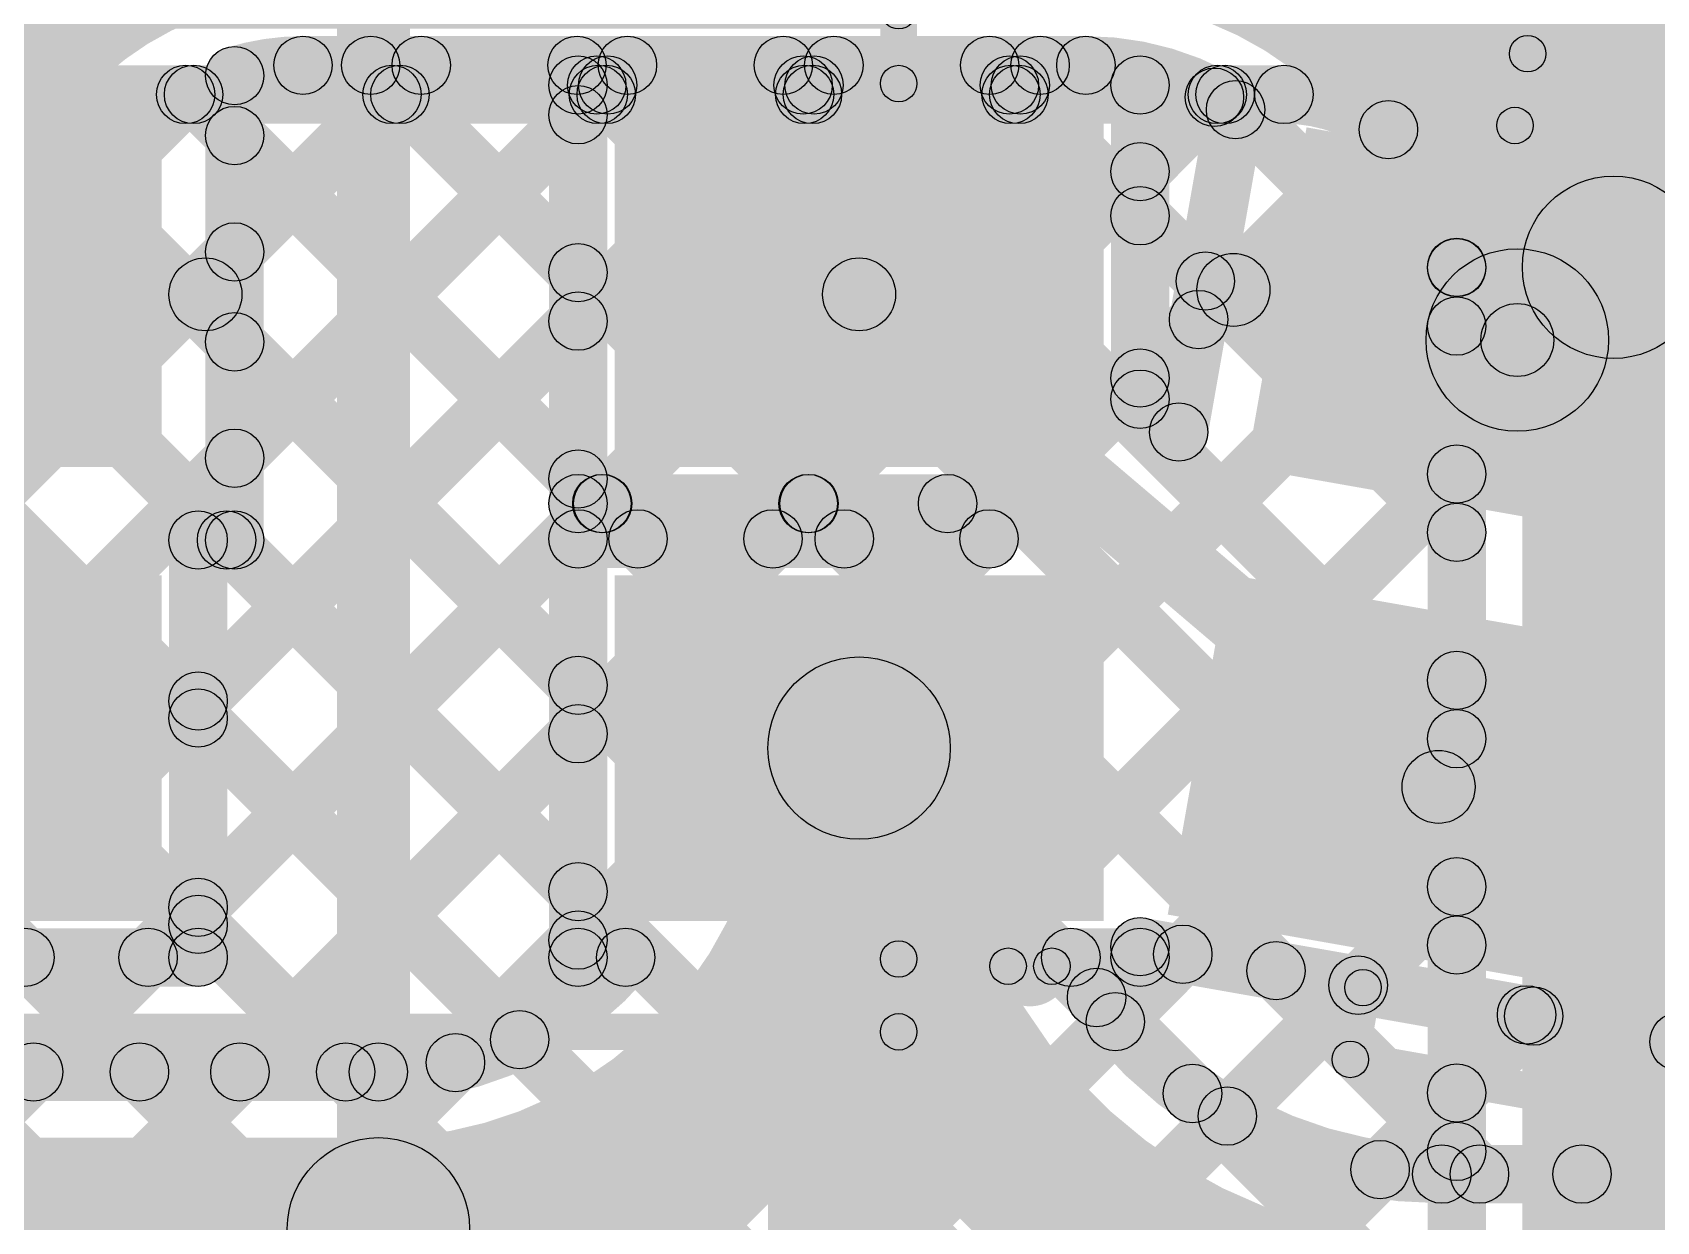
# Model space of a CAD drawing. Header units: millimetres. Extents: x -2.17 to 2.17, y -2.17 to 2.17.
# Drawn here: x -0.0468 to 0.1759, y 1.3254 to 1.4884 of the extents above; entities that cross this region are included whole.
import ezdxf

# ---------------------------------------------------------------- set-up
doc = ezdxf.new("R2010")
doc.units = ezdxf.units.MM
doc.header["$MEASUREMENT"] = 0
for name, color, linetype in [('BottomLayer', 5, 'Continuous'), ('Mechanical1', 6, 'Continuous'), ('Mechanical2', 216, 'Continuous'), ('TopLayer', 1, 'Continuous'), ('TopOverlay', 2, 'Continuous'), ('TopPaste', 8, 'Continuous'), ('TopSolder', 216, 'Continuous')]:
    doc.layers.add(name, color=color, linetype=linetype)

# ---------------------------------------------------------------- blocks, each defined once
blk = doc.blocks.new('WS2812B_M____164')
at = {"layer": 'TopLayer'}
for points in [[(-0.09409, 0.05079), (-0.03504, 0.05079), (-0.03504, 0.01142), (-0.09409, 0.01142)], [(0.03504, 0.05079), (0.09409, 0.05079), (0.09409, 0.01142), (0.03504, 0.01142)], [(-0.09409, -0.01142), (-0.03504, -0.01142), (-0.03504, -0.05079), (-0.09409, -0.05079)], [(0.03504, -0.01142), (0.09409, -0.01142), (0.09409, -0.05079), (0.03504, -0.05079)]]:
    blk.add_hatch(color=1, dxfattribs=at).paths.add_polyline_path(points)
at = {"layer": 'TopOverlay'}
h = blk.add_hatch(color=2, dxfattribs=at)
edge = h.paths.add_edge_path()
edge.add_arc((-0.07, 0.07), 0.0025, 0, 360)
h = blk.add_hatch(color=2, dxfattribs=at)
edge = h.paths.add_edge_path()
edge.add_arc((-0.07, 0.07), 0.0025, 0, 360)
for points in [[(0.07, 0.0725), (0.07, 0.0675), (-0.07, 0.0675), (-0.07, 0.0725)], [(-0.0725, 0.07), (-0.0675, 0.07), (-0.0675, 0.06), (-0.0725, 0.06)], [(0.0675, 0.07), (0.0725, 0.07), (0.0725, 0.06), (0.0675, 0.06)], [(-0.0725, -0.06), (-0.0675, -0.06), (-0.0675, -0.07), (-0.0725, -0.07)], [(0.0675, -0.06), (0.0725, -0.06), (0.0725, -0.07), (0.0675, -0.07)], [(0.07, -0.0675), (0.07, -0.0725), (-0.07, -0.0725), (-0.07, -0.0675)]]:
    blk.add_hatch(color=2, dxfattribs=at).paths.add_polyline_path(points)
h = blk.add_hatch(color=2, dxfattribs=at)
edge = h.paths.add_edge_path()
edge.add_arc((0.07, 0.07), 0.0025, 0, 360)
h = blk.add_hatch(color=2, dxfattribs=at)
edge = h.paths.add_edge_path()
edge.add_arc((0.07, 0.07), 0.0025, 0, 360)
h = blk.add_hatch(color=2, dxfattribs=at)
edge = h.paths.add_edge_path()
edge.add_arc((-0.091, 0.061), 0.0025, 0, 360)
h = blk.add_hatch(color=2, dxfattribs=at)
edge = h.paths.add_edge_path()
edge.add_arc((-0.085, 0.061), 0.0025, 0, 360)
h = blk.add_hatch(color=2, dxfattribs=at)
edge = h.paths.add_edge_path()
edge.add_arc((-0.07, 0.06), 0.0025, 0, 360)
h = blk.add_hatch(color=2, dxfattribs=at)
edge = h.paths.add_edge_path()
edge.add_arc((0.07, 0.06), 0.0025, 0, 360)
h = blk.add_hatch(color=2, dxfattribs=at)
edge = h.paths.add_edge_path()
edge.add_arc((-0.07, -0.06), 0.0025, 0, 360)
h = blk.add_hatch(color=2, dxfattribs=at)
edge = h.paths.add_edge_path()
edge.add_arc((0.07, -0.06), 0.0025, 0, 360)
h = blk.add_hatch(color=2, dxfattribs=at)
edge = h.paths.add_edge_path()
edge.add_arc((-0.07, -0.07), 0.0025, 0, 360)
h = blk.add_hatch(color=2, dxfattribs=at)
edge = h.paths.add_edge_path()
edge.add_arc((-0.07, -0.07), 0.0025, 0, 360)
h = blk.add_hatch(color=2, dxfattribs=at)
edge = h.paths.add_edge_path()
edge.add_arc((0.07, -0.07), 0.0025, 0, 360)
h = blk.add_hatch(color=2, dxfattribs=at)
edge = h.paths.add_edge_path()
edge.add_arc((0.07, -0.07), 0.0025, 0, 360)
at = {"layer": 'TopPaste'}
for points in [[(-0.09409, 0.05079), (-0.03504, 0.05079), (-0.03504, 0.01142), (-0.09409, 0.01142)], [(0.03504, 0.05079), (0.09409, 0.05079), (0.09409, 0.01142), (0.03504, 0.01142)], [(-0.09409, -0.01142), (-0.03504, -0.01142), (-0.03504, -0.05079), (-0.09409, -0.05079)], [(0.03504, -0.01142), (0.09409, -0.01142), (0.09409, -0.05079), (0.03504, -0.05079)]]:
    blk.add_hatch(color=8, dxfattribs=at).paths.add_polyline_path(points)
at = {"layer": 'TopSolder'}
for points in [[(-0.09809, 0.05479), (-0.03104, 0.05479), (-0.03104, 0.00742), (-0.09809, 0.00742)], [(0.03104, 0.05479), (0.09809, 0.05479), (0.09809, 0.00742), (0.03104, 0.00742)], [(-0.09809, -0.00742), (-0.03104, -0.00742), (-0.03104, -0.05479), (-0.09809, -0.05479)], [(0.03104, -0.00742), (0.09809, -0.00742), (0.09809, -0.05479), (0.03104, -0.05479)]]:
    blk.add_hatch(color=216, dxfattribs=at).paths.add_polyline_path(points)
at = {"layer": 'TopOverlay', "const_width": 0.005}
blk.add_lwpolyline([(-0.085, 0.061, 1), (-0.091, 0.061, 1)], format="xyb", close=True, dxfattribs=at)
at = {"layer": 'TopOverlay'}
for centre in [(-0.07, 0.07), (-0.07, 0.07), (0.07, 0.07), (0.07, 0.07), (-0.091, 0.061), (-0.085, 0.061), (-0.07, 0.06), (0.07, 0.06), (-0.07, -0.06), (0.07, -0.06), (-0.07, -0.07), (-0.07, -0.07), (0.07, -0.07), (0.07, -0.07)]:
    blk.add_circle(centre, 0.0025, dxfattribs=at)
blk = doc.blocks.new('WS2812B_M____165')
at = {"layer": 'TopLayer'}
for points in [[(-0.09409, 0.05079), (-0.03504, 0.05079), (-0.03504, 0.01142), (-0.09409, 0.01142)], [(0.03504, 0.05079), (0.09409, 0.05079), (0.09409, 0.01142), (0.03504, 0.01142)], [(-0.09409, -0.01142), (-0.03504, -0.01142), (-0.03504, -0.05079), (-0.09409, -0.05079)], [(0.03504, -0.01142), (0.09409, -0.01142), (0.09409, -0.05079), (0.03504, -0.05079)]]:
    blk.add_hatch(color=1, dxfattribs=at).paths.add_polyline_path(points)
at = {"layer": 'TopOverlay'}
h = blk.add_hatch(color=2, dxfattribs=at)
edge = h.paths.add_edge_path()
edge.add_arc((-0.07, 0.07), 0.0025, 0, 360)
h = blk.add_hatch(color=2, dxfattribs=at)
edge = h.paths.add_edge_path()
edge.add_arc((-0.07, 0.07), 0.0025, 0, 360)
for points in [[(0.07, 0.0725), (0.07, 0.0675), (-0.07, 0.0675), (-0.07, 0.0725)], [(-0.0725, 0.07), (-0.0675, 0.07), (-0.0675, 0.06), (-0.0725, 0.06)], [(0.0675, 0.07), (0.0725, 0.07), (0.0725, 0.06), (0.0675, 0.06)], [(-0.0725, -0.06), (-0.0675, -0.06), (-0.0675, -0.07), (-0.0725, -0.07)], [(0.0675, -0.06), (0.0725, -0.06), (0.0725, -0.07), (0.0675, -0.07)], [(0.07, -0.0675), (0.07, -0.0725), (-0.07, -0.0725), (-0.07, -0.0675)]]:
    blk.add_hatch(color=2, dxfattribs=at).paths.add_polyline_path(points)
h = blk.add_hatch(color=2, dxfattribs=at)
edge = h.paths.add_edge_path()
edge.add_arc((0.07, 0.07), 0.0025, 0, 360)
h = blk.add_hatch(color=2, dxfattribs=at)
edge = h.paths.add_edge_path()
edge.add_arc((0.07, 0.07), 0.0025, 0, 360)
h = blk.add_hatch(color=2, dxfattribs=at)
edge = h.paths.add_edge_path()
edge.add_arc((-0.091, 0.061), 0.0025, 0, 360)
h = blk.add_hatch(color=2, dxfattribs=at)
edge = h.paths.add_edge_path()
edge.add_arc((-0.085, 0.061), 0.0025, 0, 360)
h = blk.add_hatch(color=2, dxfattribs=at)
edge = h.paths.add_edge_path()
edge.add_arc((-0.07, 0.06), 0.0025, 0, 360)
h = blk.add_hatch(color=2, dxfattribs=at)
edge = h.paths.add_edge_path()
edge.add_arc((0.07, 0.06), 0.0025, 0, 360)
h = blk.add_hatch(color=2, dxfattribs=at)
edge = h.paths.add_edge_path()
edge.add_arc((-0.07, -0.06), 0.0025, 0, 360)
h = blk.add_hatch(color=2, dxfattribs=at)
edge = h.paths.add_edge_path()
edge.add_arc((0.07, -0.06), 0.0025, 0, 360)
h = blk.add_hatch(color=2, dxfattribs=at)
edge = h.paths.add_edge_path()
edge.add_arc((-0.07, -0.07), 0.0025, 0, 360)
h = blk.add_hatch(color=2, dxfattribs=at)
edge = h.paths.add_edge_path()
edge.add_arc((-0.07, -0.07), 0.0025, 0, 360)
h = blk.add_hatch(color=2, dxfattribs=at)
edge = h.paths.add_edge_path()
edge.add_arc((0.07, -0.07), 0.0025, 0, 360)
h = blk.add_hatch(color=2, dxfattribs=at)
edge = h.paths.add_edge_path()
edge.add_arc((0.07, -0.07), 0.0025, 0, 360)
at = {"layer": 'TopPaste'}
for points in [[(-0.09409, 0.05079), (-0.03504, 0.05079), (-0.03504, 0.01142), (-0.09409, 0.01142)], [(0.03504, 0.05079), (0.09409, 0.05079), (0.09409, 0.01142), (0.03504, 0.01142)], [(-0.09409, -0.01142), (-0.03504, -0.01142), (-0.03504, -0.05079), (-0.09409, -0.05079)], [(0.03504, -0.01142), (0.09409, -0.01142), (0.09409, -0.05079), (0.03504, -0.05079)]]:
    blk.add_hatch(color=8, dxfattribs=at).paths.add_polyline_path(points)
at = {"layer": 'TopSolder'}
for points in [[(-0.09809, 0.05479), (-0.03104, 0.05479), (-0.03104, 0.00742), (-0.09809, 0.00742)], [(0.03104, 0.05479), (0.09809, 0.05479), (0.09809, 0.00742), (0.03104, 0.00742)], [(-0.09809, -0.00742), (-0.03104, -0.00742), (-0.03104, -0.05479), (-0.09809, -0.05479)], [(0.03104, -0.00742), (0.09809, -0.00742), (0.09809, -0.05479), (0.03104, -0.05479)]]:
    blk.add_hatch(color=216, dxfattribs=at).paths.add_polyline_path(points)
at = {"layer": 'TopOverlay', "const_width": 0.005}
blk.add_lwpolyline([(-0.085, 0.061, 1), (-0.091, 0.061, 1)], format="xyb", close=True, dxfattribs=at)
at = {"layer": 'TopOverlay'}
for centre in [(-0.07, 0.07), (-0.07, 0.07), (0.07, 0.07), (0.07, 0.07), (-0.091, 0.061), (-0.085, 0.061), (-0.07, 0.06), (0.07, 0.06), (-0.07, -0.06), (0.07, -0.06), (-0.07, -0.07), (-0.07, -0.07), (0.07, -0.07), (0.07, -0.07)]:
    blk.add_circle(centre, 0.0025, dxfattribs=at)

msp = doc.modelspace()

# ---------------------------------------------------------------- hatches: boundary and pattern name
at = {"layer": 'BottomLayer'}
for points in [[(-0.61593, 1.95236), (-0.61027, 1.95801), (0.15133, 1.19641), (0.14567, 1.19075)], [(-0.63664, 1.94478), (-0.63098, 1.95043), (0.15133, 1.16813), (0.14567, 1.16247)], [(-0.65734, 1.9372), (-0.65168, 1.94286), (0.15133, 1.13984), (0.14567, 1.13419)], [(0.1825, 1.4562), (0.1575, 1.4562), (0.1575, 1.52739), (0.1825, 1.52739)], [(-0.09718, 1.47589), (-0.09718, 1.48389), (0.12481, 1.48389), (0.12481, 1.47589)], [(-1.20792, 0.29206), (-1.21357, 0.29772), (-0.02857, 1.48272), (-0.02292, 1.47706)], [(-1.17963, 0.29206), (-1.18529, 0.29772), (-0.00029, 1.48272), (0.00537, 1.47706)], [(-1.15135, 0.29206), (-1.15701, 0.29772), (0.02799, 1.48272), (0.03365, 1.47706)], [(-1.12306, 0.29206), (-1.12872, 0.29772), (0.05628, 1.48272), (0.06194, 1.47706)], [(-1.09478, 0.29206), (-1.10044, 0.29772), (0.08456, 1.48272), (0.09022, 1.47706)], [(-1.0665, 0.29206), (-1.07215, 0.29772), (0.11285, 1.48272), (0.1185, 1.47706)], [(-0.08407, 1.47706), (-0.07841, 1.48272), (0.15133, 1.25298), (0.14567, 1.24732)], [(-0.05578, 1.47706), (-0.05012, 1.48272), (0.15133, 1.28126), (0.14567, 1.27561)], [(-0.0275, 1.47706), (-0.02184, 1.48272), (0.15133, 1.30955), (0.14567, 1.30389)], [(0.00079, 1.47706), (0.00644, 1.48272), (0.15133, 1.33783), (0.14567, 1.33218)], [(0.02907, 1.47706), (0.03473, 1.48272), (0.15133, 1.36612), (0.14567, 1.36046)], [(0.05736, 1.47706), (0.06301, 1.48272), (0.15133, 1.3944), (0.14567, 1.38875)], [(0.08564, 1.47706), (0.0913, 1.48272), (0.15133, 1.42269), (0.14567, 1.41703)], [(0.11392, 1.47706), (0.11958, 1.48272), (0.15133, 1.45097), (0.14567, 1.44531)], [(-0.10866, 1.47337), (-0.103, 1.47903), (0.15133, 1.2247), (0.14567, 1.21904)], [(-1.03821, 0.29206), (-1.04387, 0.29772), (0.13631, 1.47789), (0.14197, 1.47224)], [(-1.00993, 0.29206), (-1.01558, 0.29772), (0.14567, 1.45897), (0.15133, 1.45332)], [(0.1525, 1.13067), (0.1445, 1.13067), (0.1445, 1.4562), (0.1525, 1.4562)], [(0.1825, 1.11639), (0.1575, 1.11639), (0.1575, 1.4562), (0.1825, 1.4562)], [(-0.98164, 0.29206), (-0.9873, 0.29772), (0.14567, 1.43069), (0.15133, 1.42503)], [(-0.95336, 0.29206), (-0.95902, 0.29772), (0.14567, 1.4024), (0.15133, 1.39675)], [(-0.92507, 0.29206), (-0.93073, 0.29772), (0.14567, 1.37412), (0.15133, 1.36846)], [(-0.70329, 0.48556), (-0.70895, 0.49122), (0.14567, 1.34584), (0.15133, 1.34018)]]:
    msp.add_hatch(color=5, dxfattribs=at).paths.add_polyline_path(points)
h = msp.add_hatch(color=5, dxfattribs=at)
edge = h.paths.add_edge_path()
edge.add_arc((-0.02575, 1.47989), 0.004, 0, 360)
h = msp.add_hatch(color=5, dxfattribs=at)
edge = h.paths.add_edge_path()
edge.add_arc((-0.02467, 1.47989), 0.004, 0, 360)
h = msp.add_hatch(color=5, dxfattribs=at)
edge = h.paths.add_edge_path()
edge.add_arc((0.00254, 1.47989), 0.004, 0, 360)
h = msp.add_hatch(color=5, dxfattribs=at)
edge = h.paths.add_edge_path()
edge.add_arc((0.00362, 1.47989), 0.004, 0, 360)
h = msp.add_hatch(color=5, dxfattribs=at)
edge = h.paths.add_edge_path()
edge.add_arc((0.03082, 1.47989), 0.004, 0, 360)
h = msp.add_hatch(color=5, dxfattribs=at)
edge = h.paths.add_edge_path()
edge.add_arc((0.0319, 1.47989), 0.004, 0, 360)
h = msp.add_hatch(color=5, dxfattribs=at)
edge = h.paths.add_edge_path()
edge.add_arc((0.05911, 1.47989), 0.004, 0, 360)
h = msp.add_hatch(color=5, dxfattribs=at)
edge = h.paths.add_edge_path()
edge.add_arc((0.06018, 1.47989), 0.004, 0, 360)
h = msp.add_hatch(color=5, dxfattribs=at)
edge = h.paths.add_edge_path()
edge.add_arc((0.08739, 1.47989), 0.004, 0, 360)
h = msp.add_hatch(color=5, dxfattribs=at)
edge = h.paths.add_edge_path()
edge.add_arc((0.08847, 1.47989), 0.004, 0, 360)
h = msp.add_hatch(color=5, dxfattribs=at)
edge = h.paths.add_edge_path()
edge.add_arc((0.11568, 1.47989), 0.004, 0, 360)
h = msp.add_hatch(color=5, dxfattribs=at)
edge = h.paths.add_edge_path()
edge.add_arc((0.11675, 1.47989), 0.004, 0, 360)
h = msp.add_hatch(color=5, dxfattribs=at)
edge = h.paths.add_edge_path()
edge.add_arc((0.12481, 1.47989), 0.004, 0, 360)
h = msp.add_hatch(color=5, dxfattribs=at)
edge = h.paths.add_edge_path()
edge.add_arc((0.12481, 1.47989), 0.004, 0, 360)
h = msp.add_hatch(color=5, dxfattribs=at)
edge = h.paths.add_edge_path()
edge.add_arc((0.13914, 1.47507), 0.004, 0, 360)
h = msp.add_hatch(color=5, dxfattribs=at)
edge = h.paths.add_edge_path()
edge.add_arc((0.17, 1.4562), 0.0125, 0, 360)
h = msp.add_hatch(color=5, dxfattribs=at)
edge = h.paths.add_edge_path()
edge.add_arc((0.17, 1.4562), 0.0125, 0, 360)
h = msp.add_hatch(color=5, dxfattribs=at)
edge = h.paths.add_edge_path()
edge.add_arc((0.17, 1.4562), 0.0125, 0, 360)
h = msp.add_hatch(color=5, dxfattribs=at)
edge = h.paths.add_edge_path()
edge.add_arc((0.1485, 1.4562), 0.004, 0, 360)
h = msp.add_hatch(color=5, dxfattribs=at)
edge = h.paths.add_edge_path()
edge.add_arc((0.1485, 1.4562), 0.004, 0, 360)
h = msp.add_hatch(color=5, dxfattribs=at)
edge = h.paths.add_edge_path()
edge.add_arc((0.1485, 1.45614), 0.004, 0, 360)
h = msp.add_hatch(color=5, dxfattribs=at)
edge = h.paths.add_edge_path()
edge.add_arc((0.1485, 1.44814), 0.004, 0, 360)
h = msp.add_hatch(color=5, dxfattribs=at)
edge = h.paths.add_edge_path()
edge.add_arc((0.1485, 1.42786), 0.004, 0, 360)
h = msp.add_hatch(color=5, dxfattribs=at)
edge = h.paths.add_edge_path()
edge.add_arc((0.1485, 1.41986), 0.004, 0, 360)
h = msp.add_hatch(color=5, dxfattribs=at)
edge = h.paths.add_edge_path()
edge.add_arc((0.1485, 1.39958), 0.004, 0, 360)
h = msp.add_hatch(color=5, dxfattribs=at)
edge = h.paths.add_edge_path()
edge.add_arc((0.1485, 1.39157), 0.004, 0, 360)
h = msp.add_hatch(color=5, dxfattribs=at)
edge = h.paths.add_edge_path()
edge.add_arc((0.1485, 1.37129), 0.004, 0, 360)
h = msp.add_hatch(color=5, dxfattribs=at)
edge = h.paths.add_edge_path()
edge.add_arc((0.1485, 1.36329), 0.004, 0, 360)
h = msp.add_hatch(color=5, dxfattribs=at)
edge = h.paths.add_edge_path()
edge.add_arc((0.1485, 1.34301), 0.004, 0, 360)
h = msp.add_hatch(color=5, dxfattribs=at)
edge = h.paths.add_edge_path()
edge.add_arc((0.1485, 1.335), 0.004, 0, 360)
at = {"layer": 'Mechanical1'}
msp.add_hatch(color=6, dxfattribs=at).paths.add_polyline_path([(0.005, 0), (-0.005, 0), (-0.005, 2.16739), (0.005, 2.16739)])
at = {"layer": 'TopLayer'}
h = msp.add_hatch(color=1, dxfattribs=at)
edge = h.paths.add_edge_path()
edge.add_arc((-0.00967, 1.48389), 0.004, 0, 360)
h = msp.add_hatch(color=1, dxfattribs=at)
edge = h.paths.add_edge_path()
edge.add_arc((-0.00967, 1.48389), 0.004, 0, 360)
for points in [[(-0.00967, 1.47989), (-0.00967, 1.48789), (0.09766, 1.48789), (0.09766, 1.47989)], [(-0.01621, 1.45548), (-0.02187, 1.46114), (0.00371, 1.48672), (0.00937, 1.48106)], [(-0.00321, 1.48106), (0.00244, 1.48672), (0.03087, 1.45829), (0.02521, 1.45264)], [(0.02507, 1.48106), (0.03073, 1.48672), (0.03344, 1.48401), (0.02778, 1.47835)], [(0.02804, 1.47718), (0.02804, 1.48518), (0.10509, 1.48518), (0.10509, 1.47718)], [(0.03494, 1.47835), (0.02928, 1.48401), (0.03199, 1.48672), (0.03765, 1.48106)], [(0.05336, 1.48106), (0.05901, 1.48672), (0.06173, 1.48401), (0.05607, 1.47835)], [(0.06322, 1.47835), (0.05757, 1.48401), (0.06028, 1.48672), (0.06594, 1.48106)], [(0.08164, 1.48106), (0.0873, 1.48672), (0.09001, 1.48401), (0.08435, 1.47835)], [(0.09151, 1.47835), (0.08585, 1.48401), (0.08856, 1.48672), (0.09422, 1.48106)], [(0.03087, 1.47428), (0.02521, 1.47993), (0.02928, 1.48401), (0.03494, 1.47835)], [(-0.01504, 1.41881), (-0.02304, 1.41881), (-0.02304, 1.48246), (-0.01504, 1.48246)], [(0.03204, 1.42381), (0.02404, 1.42381), (0.02404, 1.48118), (0.03204, 1.48118)], [(0.10909, 1.43812), (0.10109, 1.43812), (0.10109, 1.48118), (0.10909, 1.48118)], [(0.10792, 1.46648), (0.10227, 1.47214), (0.11246, 1.48233), (0.11812, 1.47668)], [(-0.01621, 1.4272), (-0.02187, 1.43286), (0.02521, 1.47993), (0.03087, 1.47428)], [(0.11433, 1.43292), (0.10645, 1.43431), (0.11424, 1.4785), (0.12212, 1.47711)], [(-0.02187, 1.47143), (-0.01621, 1.47709), (0.03087, 1.43001), (0.02521, 1.42435)], [(0.10227, 1.46044), (0.10792, 1.46609), (0.11687, 1.45715), (0.11121, 1.45149)], [(-0.06257, 1.44749), (-0.06257, 1.45749), (-0.02304, 1.45749), (-0.02304, 1.44749)], [(0.06333, 1.44868), (0.0698, 1.4563), (0.14925, 1.38878), (0.14278, 1.38116)], [(0.11702, 1.44817), (0.11876, 1.45802), (0.15768, 1.45116), (0.15595, 1.44131)], [(-0.02121, 1.39391), (-0.02687, 1.39957), (0.02521, 1.45165), (0.03087, 1.44599)], [(0.10792, 1.4382), (0.10227, 1.44385), (0.11028, 1.45187), (0.11594, 1.44621)], [(0.15595, 1.44131), (0.15768, 1.45116), (0.19661, 1.44429), (0.19487, 1.43444)], [(-0.02187, 1.44315), (-0.01621, 1.4488), (0.03087, 1.40173), (0.02521, 1.39607)], [(0.1025, 1.43507), (0.10768, 1.44117), (0.11298, 1.43667), (0.1078, 1.43057)], [(0.02521, 1.42435), (0.03087, 1.43001), (0.03424, 1.42664), (0.02859, 1.42098)], [(0.02804, 1.41981), (0.02804, 1.42781), (0.0787, 1.42781), (0.0787, 1.41981)], [(-0.02121, 1.36563), (-0.02687, 1.37129), (0.02848, 1.42664), (0.03414, 1.42098)], [(0.02859, 1.42098), (0.03424, 1.42664), (0.03908, 1.4218), (0.03342, 1.41614)], [(0.05759, 1.41614), (0.05193, 1.4218), (0.05676, 1.42664), (0.06242, 1.42098)], [(0.05687, 1.42098), (0.06253, 1.42664), (0.06736, 1.4218), (0.0617, 1.41614)], [(0.07611, 1.42076), (0.08129, 1.42685), (0.08698, 1.42202), (0.0818, 1.41592)], [(-0.02404, 1.41481), (-0.02404, 1.42281), (-0.01904, 1.42281), (-0.01904, 1.41481)], [(0.02804, 1.41497), (0.02804, 1.42297), (0.08439, 1.42297), (0.08439, 1.41497)], [(-0.02298, 1.41598), (-0.01733, 1.42164), (0.03087, 1.37344), (0.02521, 1.36778)], [(-0.02004, 1.3616), (-0.02804, 1.3616), (-0.02804, 1.41881), (-0.02004, 1.41881)], [(0.03204, 1.3616), (0.02404, 1.3616), (0.02404, 1.41897), (0.03204, 1.41897)], [(0.16849, 1.32906), (0.16284, 1.33472), (0.23583, 1.40771), (0.24149, 1.40206)], [(0.18291, 1.34934), (0.17503, 1.35073), (0.18497, 1.40706), (0.19285, 1.40567)], [(-0.02687, 1.39158), (-0.02121, 1.39724), (0.02286, 1.35316), (0.0172, 1.34751)], [(-0.0155, 1.34306), (-0.02115, 1.34872), (0.02521, 1.39508), (0.03087, 1.38942)], [(0.07907, 1.30182), (0.05407, 1.30182), (0.05407, 1.39029), (0.07907, 1.39029)], [(-0.02687, 1.36329), (-0.02121, 1.36895), (-0.00098, 1.34872), (-0.00663, 1.34306)], [(-0.10109, 1.3576), (-0.10109, 1.3656), (-0.02404, 1.3656), (-0.02404, 1.3576)], [(0.01406, 1.34434), (0.00841, 1.34999), (0.02521, 1.3668), (0.03087, 1.36114)], [(0.02804, 1.3576), (0.02804, 1.3656), (0.03456, 1.3656), (0.03456, 1.3576)], [(0.0956, 1.3576), (0.0956, 1.3656), (0.10509, 1.3656), (0.10509, 1.3576)], [(0.10453, 1.34995), (0.09888, 1.35561), (0.10812, 1.36485), (0.11378, 1.3592)], [(0.1044, 1.35912), (0.10579, 1.367), (0.17967, 1.35397), (0.17828, 1.34609)], [(-0.05063, 1.35877), (-0.04497, 1.36443), (-0.02926, 1.34872), (-0.03492, 1.34306)], [(-0.04378, 1.34306), (-0.04944, 1.34872), (-0.03372, 1.36443), (-0.02807, 1.35877)], [(0.1209, 1.35694), (0.12656, 1.3626), (0.15444, 1.33472), (0.14879, 1.32906)], [(0.11988, 1.33701), (0.11422, 1.34267), (0.13217, 1.36062), (0.13782, 1.35496)], [(0.09629, 1.35328), (0.10195, 1.35893), (0.11511, 1.34577), (0.10945, 1.34011)], [(0.14083, 1.32968), (0.13517, 1.33533), (0.15621, 1.35638), (0.16187, 1.35072)], [(0.15524, 1.35089), (0.1609, 1.35655), (0.18273, 1.33472), (0.17707, 1.32906)], [(-0.09643, 1.34189), (-0.09643, 1.34989), (0.00067, 1.34989), (0.00067, 1.34189)], [(-0.09643, 1.31189), (-0.09643, 1.33689), (0.00067, 1.33689), (0.00067, 1.31189)], [(0.14646, 1.32789), (0.14646, 1.33589), (0.22103, 1.33589), (0.22103, 1.32789)]]:
    msp.add_hatch(color=1, dxfattribs=at).paths.add_polyline_path(points)
h = msp.add_hatch(color=1, dxfattribs=at)
edge = h.paths.add_edge_path()
edge.add_arc((-0.00038, 1.48389), 0.004, 0, 360)
h = msp.add_hatch(color=1, dxfattribs=at)
edge = h.paths.add_edge_path()
edge.add_arc((0.00654, 1.48389), 0.004, 0, 360)
h = msp.add_hatch(color=1, dxfattribs=at)
edge = h.paths.add_edge_path()
edge.add_arc((0.0279, 1.48389), 0.004, 0, 360)
h = msp.add_hatch(color=1, dxfattribs=at)
edge = h.paths.add_edge_path()
edge.add_arc((0.03482, 1.48389), 0.004, 0, 360)
h = msp.add_hatch(color=1, dxfattribs=at)
edge = h.paths.add_edge_path()
edge.add_arc((0.05618, 1.48389), 0.004, 0, 360)
h = msp.add_hatch(color=1, dxfattribs=at)
edge = h.paths.add_edge_path()
edge.add_arc((0.06311, 1.48389), 0.004, 0, 360)
h = msp.add_hatch(color=1, dxfattribs=at)
edge = h.paths.add_edge_path()
edge.add_arc((0.08447, 1.48389), 0.004, 0, 360)
h = msp.add_hatch(color=1, dxfattribs=at)
edge = h.paths.add_edge_path()
edge.add_arc((0.09139, 1.48389), 0.004, 0, 360)
h = msp.add_hatch(color=1, dxfattribs=at)
edge = h.paths.add_edge_path()
edge.add_arc((0.09766, 1.48389), 0.004, 0, 360)
h = msp.add_hatch(color=1, dxfattribs=at)
edge = h.paths.add_edge_path()
edge.add_arc((0.09766, 1.48389), 0.004, 0, 360)
h = msp.add_hatch(color=1, dxfattribs=at)
edge = h.paths.add_edge_path()
edge.add_arc((-0.01904, 1.48246), 0.004, 0, 360)
h = msp.add_hatch(color=1, dxfattribs=at)
edge = h.paths.add_edge_path()
edge.add_arc((-0.01904, 1.48246), 0.004, 0, 360)
h = msp.add_hatch(color=1, dxfattribs=at)
edge = h.paths.add_edge_path()
edge.add_arc((0.02804, 1.48118), 0.004, 0, 360)
h = msp.add_hatch(color=1, dxfattribs=at)
edge = h.paths.add_edge_path()
edge.add_arc((0.02804, 1.48118), 0.004, 0, 360)
h = msp.add_hatch(color=1, dxfattribs=at)
edge = h.paths.add_edge_path()
edge.add_arc((0.03061, 1.48118), 0.004, 0, 360)
h = msp.add_hatch(color=1, dxfattribs=at)
edge = h.paths.add_edge_path()
edge.add_arc((0.03211, 1.48118), 0.004, 0, 360)
h = msp.add_hatch(color=1, dxfattribs=at)
edge = h.paths.add_edge_path()
edge.add_arc((0.03211, 1.48118), 0.004, 0, 360)
h = msp.add_hatch(color=1, dxfattribs=at)
edge = h.paths.add_edge_path()
edge.add_arc((0.0589, 1.48118), 0.004, 0, 360)
h = msp.add_hatch(color=1, dxfattribs=at)
edge = h.paths.add_edge_path()
edge.add_arc((0.06039, 1.48118), 0.004, 0, 360)
h = msp.add_hatch(color=1, dxfattribs=at)
edge = h.paths.add_edge_path()
edge.add_arc((0.08718, 1.48118), 0.004, 0, 360)
h = msp.add_hatch(color=1, dxfattribs=at)
edge = h.paths.add_edge_path()
edge.add_arc((0.08868, 1.48118), 0.004, 0, 360)
h = msp.add_hatch(color=1, dxfattribs=at)
edge = h.paths.add_edge_path()
edge.add_arc((0.10509, 1.48118), 0.004, 0, 360)
h = msp.add_hatch(color=1, dxfattribs=at)
edge = h.paths.add_edge_path()
edge.add_arc((0.10509, 1.48118), 0.004, 0, 360)
h = msp.add_hatch(color=1, dxfattribs=at)
edge = h.paths.add_edge_path()
edge.add_arc((0.11529, 1.47951), 0.004, 0, 360)
h = msp.add_hatch(color=1, dxfattribs=at)
edge = h.paths.add_edge_path()
edge.add_arc((0.02804, 1.47711), 0.004, 0, 360)
h = msp.add_hatch(color=1, dxfattribs=at)
edge = h.paths.add_edge_path()
edge.add_arc((0.02804, 1.47711), 0.004, 0, 360)
h = msp.add_hatch(color=1, dxfattribs=at)
edge = h.paths.add_edge_path()
edge.add_arc((0.11818, 1.4778), 0.004, 0, 360)
h = msp.add_hatch(color=1, dxfattribs=at)
edge = h.paths.add_edge_path()
edge.add_arc((0.11818, 1.4778), 0.004, 0, 360)
h = msp.add_hatch(color=1, dxfattribs=at)
edge = h.paths.add_edge_path()
edge.add_arc((-0.01904, 1.47426), 0.004, 0, 360)
h = msp.add_hatch(color=1, dxfattribs=at)
edge = h.paths.add_edge_path()
edge.add_arc((0.10509, 1.46931), 0.004, 0, 360)
h = msp.add_hatch(color=1, dxfattribs=at)
edge = h.paths.add_edge_path()
edge.add_arc((0.10509, 1.46326), 0.004, 0, 360)
h = msp.add_hatch(color=1, dxfattribs=at)
edge = h.paths.add_edge_path()
edge.add_arc((-0.01904, 1.45831), 0.004, 0, 360)
h = msp.add_hatch(color=1, dxfattribs=at)
edge = h.paths.add_edge_path()
edge.add_arc((0.02804, 1.45547), 0.004, 0, 360)
h = msp.add_hatch(color=1, dxfattribs=at)
edge = h.paths.add_edge_path()
edge.add_arc((0.15681, 1.44623), 0.0125, 0, 360)
h = msp.add_hatch(color=1, dxfattribs=at)
edge = h.paths.add_edge_path()
edge.add_arc((0.15681, 1.44623), 0.0125, 0, 360)
h = msp.add_hatch(color=1, dxfattribs=at)
edge = h.paths.add_edge_path()
edge.add_arc((-0.02304, 1.45249), 0.005, 0, 360)
h = msp.add_hatch(color=1, dxfattribs=at)
edge = h.paths.add_edge_path()
edge.add_arc((0.06657, 1.45249), 0.005, 0, 360)
h = msp.add_hatch(color=1, dxfattribs=at)
edge = h.paths.add_edge_path()
edge.add_arc((0.11404, 1.45432), 0.004, 0, 360)
h = msp.add_hatch(color=1, dxfattribs=at)
edge = h.paths.add_edge_path()
edge.add_arc((0.11789, 1.4531), 0.005, 0, 360)
h = msp.add_hatch(color=1, dxfattribs=at)
edge = h.paths.add_edge_path()
edge.add_arc((0.02804, 1.44882), 0.004, 0, 360)
h = msp.add_hatch(color=1, dxfattribs=at)
edge = h.paths.add_edge_path()
edge.add_arc((0.11311, 1.44904), 0.004, 0, 360)
h = msp.add_hatch(color=1, dxfattribs=at)
edge = h.paths.add_edge_path()
edge.add_arc((-0.01904, 1.44598), 0.004, 0, 360)
h = msp.add_hatch(color=1, dxfattribs=at)
edge = h.paths.add_edge_path()
edge.add_arc((0.15681, 1.44623), 0.005, 0, 360)
h = msp.add_hatch(color=1, dxfattribs=at)
edge = h.paths.add_edge_path()
edge.add_arc((0.15681, 1.44623), 0.005, 0, 360)
h = msp.add_hatch(color=1, dxfattribs=at)
edge = h.paths.add_edge_path()
edge.add_arc((0.10509, 1.44102), 0.004, 0, 360)
h = msp.add_hatch(color=1, dxfattribs=at)
edge = h.paths.add_edge_path()
edge.add_arc((0.10509, 1.43812), 0.004, 0, 360)
h = msp.add_hatch(color=1, dxfattribs=at)
edge = h.paths.add_edge_path()
edge.add_arc((0.10509, 1.43812), 0.004, 0, 360)
h = msp.add_hatch(color=1, dxfattribs=at)
edge = h.paths.add_edge_path()
edge.add_arc((0.11039, 1.43362), 0.004, 0, 360)
h = msp.add_hatch(color=1, dxfattribs=at)
edge = h.paths.add_edge_path()
edge.add_arc((0.11039, 1.43362), 0.004, 0, 360)
h = msp.add_hatch(color=1, dxfattribs=at)
edge = h.paths.add_edge_path()
edge.add_arc((-0.01904, 1.43003), 0.004, 0, 360)
h = msp.add_hatch(color=1, dxfattribs=at)
edge = h.paths.add_edge_path()
edge.add_arc((0.02804, 1.42718), 0.004, 0, 360)
h = msp.add_hatch(color=1, dxfattribs=at)
edge = h.paths.add_edge_path()
edge.add_arc((0.02804, 1.42718), 0.004, 0, 360)
h = msp.add_hatch(color=1, dxfattribs=at)
edge = h.paths.add_edge_path()
edge.add_arc((0.02804, 1.42381), 0.004, 0, 360)
h = msp.add_hatch(color=1, dxfattribs=at)
edge = h.paths.add_edge_path()
edge.add_arc((0.02804, 1.42381), 0.004, 0, 360)
h = msp.add_hatch(color=1, dxfattribs=at)
edge = h.paths.add_edge_path()
edge.add_arc((0.03131, 1.42381), 0.004, 0, 360)
h = msp.add_hatch(color=1, dxfattribs=at)
edge = h.paths.add_edge_path()
edge.add_arc((0.03141, 1.42381), 0.004, 0, 360)
h = msp.add_hatch(color=1, dxfattribs=at)
edge = h.paths.add_edge_path()
edge.add_arc((0.03141, 1.42381), 0.004, 0, 360)
h = msp.add_hatch(color=1, dxfattribs=at)
edge = h.paths.add_edge_path()
edge.add_arc((0.05959, 1.42381), 0.004, 0, 360)
h = msp.add_hatch(color=1, dxfattribs=at)
edge = h.paths.add_edge_path()
edge.add_arc((0.0597, 1.42381), 0.004, 0, 360)
h = msp.add_hatch(color=1, dxfattribs=at)
edge = h.paths.add_edge_path()
edge.add_arc((0.0787, 1.42381), 0.004, 0, 360)
h = msp.add_hatch(color=1, dxfattribs=at)
edge = h.paths.add_edge_path()
edge.add_arc((0.0787, 1.42381), 0.004, 0, 360)
h = msp.add_hatch(color=1, dxfattribs=at)
edge = h.paths.add_edge_path()
edge.add_arc((-0.02404, 1.41881), 0.004, 0, 360)
h = msp.add_hatch(color=1, dxfattribs=at)
edge = h.paths.add_edge_path()
edge.add_arc((-0.02404, 1.41881), 0.004, 0, 360)
h = msp.add_hatch(color=1, dxfattribs=at)
edge = h.paths.add_edge_path()
edge.add_arc((-0.02015, 1.41881), 0.004, 0, 360)
h = msp.add_hatch(color=1, dxfattribs=at)
edge = h.paths.add_edge_path()
edge.add_arc((-0.01904, 1.41881), 0.004, 0, 360)
h = msp.add_hatch(color=1, dxfattribs=at)
edge = h.paths.add_edge_path()
edge.add_arc((-0.01904, 1.41881), 0.004, 0, 360)
h = msp.add_hatch(color=1, dxfattribs=at)
edge = h.paths.add_edge_path()
edge.add_arc((0.02804, 1.41897), 0.004, 0, 360)
h = msp.add_hatch(color=1, dxfattribs=at)
edge = h.paths.add_edge_path()
edge.add_arc((0.02804, 1.41897), 0.004, 0, 360)
h = msp.add_hatch(color=1, dxfattribs=at)
edge = h.paths.add_edge_path()
edge.add_arc((0.03625, 1.41897), 0.004, 0, 360)
h = msp.add_hatch(color=1, dxfattribs=at)
edge = h.paths.add_edge_path()
edge.add_arc((0.05476, 1.41897), 0.004, 0, 360)
h = msp.add_hatch(color=1, dxfattribs=at)
edge = h.paths.add_edge_path()
edge.add_arc((0.06453, 1.41897), 0.004, 0, 360)
h = msp.add_hatch(color=1, dxfattribs=at)
edge = h.paths.add_edge_path()
edge.add_arc((0.08439, 1.41897), 0.004, 0, 360)
h = msp.add_hatch(color=1, dxfattribs=at)
edge = h.paths.add_edge_path()
edge.add_arc((0.08439, 1.41897), 0.004, 0, 360)
h = msp.add_hatch(color=1, dxfattribs=at)
edge = h.paths.add_edge_path()
edge.add_arc((0.02804, 1.3989), 0.004, 0, 360)
h = msp.add_hatch(color=1, dxfattribs=at)
edge = h.paths.add_edge_path()
edge.add_arc((0.06657, 1.39029), 0.0125, 0, 360)
h = msp.add_hatch(color=1, dxfattribs=at)
edge = h.paths.add_edge_path()
edge.add_arc((0.06657, 1.39029), 0.0125, 0, 360)
h = msp.add_hatch(color=1, dxfattribs=at)
edge = h.paths.add_edge_path()
edge.add_arc((0.06657, 1.39029), 0.0125, 0, 360)
h = msp.add_hatch(color=1, dxfattribs=at)
edge = h.paths.add_edge_path()
edge.add_arc((-0.02404, 1.39674), 0.004, 0, 360)
h = msp.add_hatch(color=1, dxfattribs=at)
edge = h.paths.add_edge_path()
edge.add_arc((-0.02404, 1.39441), 0.004, 0, 360)
h = msp.add_hatch(color=1, dxfattribs=at)
edge = h.paths.add_edge_path()
edge.add_arc((0.02804, 1.39225), 0.004, 0, 360)
h = msp.add_hatch(color=1, dxfattribs=at)
edge = h.paths.add_edge_path()
edge.add_arc((0.14601, 1.38497), 0.005, 0, 360)
h = msp.add_hatch(color=1, dxfattribs=at)
edge = h.paths.add_edge_path()
edge.add_arc((0.02804, 1.37061), 0.004, 0, 360)
h = msp.add_hatch(color=1, dxfattribs=at)
edge = h.paths.add_edge_path()
edge.add_arc((-0.02404, 1.36846), 0.004, 0, 360)
h = msp.add_hatch(color=1, dxfattribs=at)
edge = h.paths.add_edge_path()
edge.add_arc((-0.02404, 1.36612), 0.004, 0, 360)
h = msp.add_hatch(color=1, dxfattribs=at)
edge = h.paths.add_edge_path()
edge.add_arc((0.02804, 1.36397), 0.004, 0, 360)
h = msp.add_hatch(color=1, dxfattribs=at)
edge = h.paths.add_edge_path()
edge.add_arc((0.10509, 1.36306), 0.004, 0, 360)
h = msp.add_hatch(color=1, dxfattribs=at)
edge = h.paths.add_edge_path()
edge.add_arc((-0.0478, 1.3616), 0.004, 0, 360)
h = msp.add_hatch(color=1, dxfattribs=at)
edge = h.paths.add_edge_path()
edge.add_arc((-0.0309, 1.3616), 0.004, 0, 360)
h = msp.add_hatch(color=1, dxfattribs=at)
edge = h.paths.add_edge_path()
edge.add_arc((-0.02404, 1.3616), 0.004, 0, 360)
h = msp.add_hatch(color=1, dxfattribs=at)
edge = h.paths.add_edge_path()
edge.add_arc((-0.02404, 1.3616), 0.004, 0, 360)
h = msp.add_hatch(color=1, dxfattribs=at)
edge = h.paths.add_edge_path()
edge.add_arc((0.02804, 1.3616), 0.004, 0, 360)
h = msp.add_hatch(color=1, dxfattribs=at)
edge = h.paths.add_edge_path()
edge.add_arc((0.02804, 1.3616), 0.004, 0, 360)
h = msp.add_hatch(color=1, dxfattribs=at)
edge = h.paths.add_edge_path()
edge.add_arc((0.03456, 1.3616), 0.004, 0, 360)
h = msp.add_hatch(color=1, dxfattribs=at)
edge = h.paths.add_edge_path()
edge.add_arc((0.03456, 1.3616), 0.004, 0, 360)
h = msp.add_hatch(color=1, dxfattribs=at)
edge = h.paths.add_edge_path()
edge.add_arc((0.0956, 1.3616), 0.004, 0, 360)
h = msp.add_hatch(color=1, dxfattribs=at)
edge = h.paths.add_edge_path()
edge.add_arc((0.0956, 1.3616), 0.004, 0, 360)
h = msp.add_hatch(color=1, dxfattribs=at)
edge = h.paths.add_edge_path()
edge.add_arc((0.10509, 1.3616), 0.004, 0, 360)
h = msp.add_hatch(color=1, dxfattribs=at)
edge = h.paths.add_edge_path()
edge.add_arc((0.11095, 1.36203), 0.004, 0, 360)
h = msp.add_hatch(color=1, dxfattribs=at)
edge = h.paths.add_edge_path()
edge.add_arc((0.12373, 1.35977), 0.004, 0, 360)
h = msp.add_hatch(color=1, dxfattribs=at)
edge = h.paths.add_edge_path()
edge.add_arc((0.13499, 1.35779), 0.004, 0, 360)
h = msp.add_hatch(color=1, dxfattribs=at)
edge = h.paths.add_edge_path()
edge.add_arc((0.09912, 1.3561), 0.004, 0, 360)
h = msp.add_hatch(color=1, dxfattribs=at)
edge = h.paths.add_edge_path()
edge.add_arc((0.1017, 1.35278), 0.004, 0, 360)
h = msp.add_hatch(color=1, dxfattribs=at)
edge = h.paths.add_edge_path()
edge.add_arc((0.15807, 1.35372), 0.004, 0, 360)
h = msp.add_hatch(color=1, dxfattribs=at)
edge = h.paths.add_edge_path()
edge.add_arc((0.15904, 1.35355), 0.004, 0, 360)
h = msp.add_hatch(color=1, dxfattribs=at)
edge = h.paths.add_edge_path()
edge.add_arc((0.02003, 1.35033), 0.004, 0, 360)
h = msp.add_hatch(color=1, dxfattribs=at)
edge = h.paths.add_edge_path()
edge.add_arc((0.17897, 1.35003), 0.004, 0, 360)
h = msp.add_hatch(color=1, dxfattribs=at)
edge = h.paths.add_edge_path()
edge.add_arc((0.17897, 1.35003), 0.004, 0, 360)
h = msp.add_hatch(color=1, dxfattribs=at)
edge = h.paths.add_edge_path()
edge.add_arc((-0.04661, 1.34589), 0.004, 0, 360)
h = msp.add_hatch(color=1, dxfattribs=at)
edge = h.paths.add_edge_path()
edge.add_arc((-0.03209, 1.34589), 0.004, 0, 360)
h = msp.add_hatch(color=1, dxfattribs=at)
edge = h.paths.add_edge_path()
edge.add_arc((-0.01832, 1.34589), 0.004, 0, 360)
h = msp.add_hatch(color=1, dxfattribs=at)
edge = h.paths.add_edge_path()
edge.add_arc((-0.00381, 1.34589), 0.004, 0, 360)
h = msp.add_hatch(color=1, dxfattribs=at)
edge = h.paths.add_edge_path()
edge.add_arc((0.00067, 1.34589), 0.004, 0, 360)
h = msp.add_hatch(color=1, dxfattribs=at)
edge = h.paths.add_edge_path()
edge.add_arc((0.00067, 1.34589), 0.004, 0, 360)
h = msp.add_hatch(color=1, dxfattribs=at)
edge = h.paths.add_edge_path()
edge.add_arc((0.01124, 1.34717), 0.004, 0, 360)
h = msp.add_hatch(color=1, dxfattribs=at)
edge = h.paths.add_edge_path()
edge.add_arc((0.11228, 1.34294), 0.004, 0, 360)
h = msp.add_hatch(color=1, dxfattribs=at)
edge = h.paths.add_edge_path()
edge.add_arc((0.11705, 1.33984), 0.004, 0, 360)
h = msp.add_hatch(color=1, dxfattribs=at)
edge = h.paths.add_edge_path()
edge.add_arc((0.00067, 1.32439), 0.0125, 0, 360)
h = msp.add_hatch(color=1, dxfattribs=at)
edge = h.paths.add_edge_path()
edge.add_arc((0.00067, 1.32439), 0.0125, 0, 360)
h = msp.add_hatch(color=1, dxfattribs=at)
edge = h.paths.add_edge_path()
edge.add_arc((0.138, 1.33251), 0.004, 0, 360)
h = msp.add_hatch(color=1, dxfattribs=at)
edge = h.paths.add_edge_path()
edge.add_arc((0.14646, 1.33189), 0.004, 0, 360)
h = msp.add_hatch(color=1, dxfattribs=at)
edge = h.paths.add_edge_path()
edge.add_arc((0.14646, 1.33189), 0.004, 0, 360)
h = msp.add_hatch(color=1, dxfattribs=at)
edge = h.paths.add_edge_path()
edge.add_arc((0.15162, 1.33189), 0.004, 0, 360)
h = msp.add_hatch(color=1, dxfattribs=at)
edge = h.paths.add_edge_path()
edge.add_arc((0.16567, 1.33189), 0.004, 0, 360)

# ---------------------------------------------------------------- linework, layer by layer
at = {"layer": 'BottomLayer'}
for points, const_width in [([(0.12481, 1.50139, -0.414214), (0.17, 1.4562)], 0.025), ([(0.12481, 1.47989, -0.414214), (0.1485, 1.4562)], 0.008)]:
    msp.add_lwpolyline(points, format="xyb", dxfattribs=dict(at, const_width=const_width))
for centre, radius in [((-0.02575, 1.47989), 0.004), ((-0.02467, 1.47989), 0.004), ((0.00254, 1.47989), 0.004), ((0.00362, 1.47989), 0.004), ((0.03082, 1.47989), 0.004), ((0.0319, 1.47989), 0.004), ((0.05911, 1.47989), 0.004), ((0.06018, 1.47989), 0.004), ((0.08739, 1.47989), 0.004), ((0.08847, 1.47989), 0.004), ((0.11568, 1.47989), 0.004), ((0.11675, 1.47989), 0.004), ((0.12481, 1.47989), 0.004), ((0.12481, 1.47989), 0.004), ((0.13914, 1.47507), 0.004), ((0.17, 1.4562), 0.0125), ((0.17, 1.4562), 0.0125), ((0.17, 1.4562), 0.0125), ((0.1485, 1.4562), 0.004), ((0.1485, 1.4562), 0.004), ((0.1485, 1.45614), 0.004), ((0.1485, 1.44814), 0.004), ((0.1485, 1.42786), 0.004), ((0.1485, 1.41986), 0.004), ((0.1485, 1.39958), 0.004), ((0.1485, 1.39157), 0.004), ((0.1485, 1.37129), 0.004), ((0.1485, 1.36329), 0.004), ((0.1485, 1.34301), 0.004), ((0.1485, 1.335), 0.004)]:
    msp.add_circle(centre, radius, dxfattribs=at)
at = {"layer": 'Mechanical2', "const_width": 0.01}
for points in [[(2.16535, 0.001, 1), (-2.16535, 0.001, 1)], [(2.08135, -0.01, 1), (-2.04935, -0.01, 1)], [(1.84055, 0.001, 1), (-1.84055, 0.001, 1)], [(1.6437, 0.001, 1), (-1.6437, 0.001, 1)], [(1.50394, 0, 1), (-1.50394, 0, 1)]]:
    msp.add_lwpolyline(points, format="xyb", close=True, dxfattribs=at)
at = {"layer": 'TopLayer'}
for points, const_width in [([(-0.06257, 1.45249, -0.414214), (-0.00967, 1.50539)], 0.025), ([(0.09766, 1.50539, -0.414214), (0.15681, 1.44623)], 0.025), ([(0.15681, 1.44623, -0.414214), (0.20397, 1.49339)], 0.025), ([(-0.01904, 1.48246, -0.075908), (-0.00967, 1.48389)], 0.008), ([(0.09766, 1.48389, -0.145123), (0.11818, 1.4778)], 0.008), ([(0.06657, 1.39029, -0.414214), (0.00067, 1.32439)], 0.025), ([(0.14646, 1.31039, -0.414214), (0.06657, 1.39029)], 0.025), ([(0.27319, 1.35572, -0.414214), (0.185, 1.26754)], 0.025), ([(0.03456, 1.3616, -0.22056), (0.00067, 1.34589)], 0.008), ([(0.14646, 1.33189, -0.270665), (0.0956, 1.3616)], 0.008)]:
    msp.add_lwpolyline(points, format="xyb", dxfattribs=dict(at, const_width=const_width))
for centre, radius in [((-0.00967, 1.48389), 0.004), ((-0.00967, 1.48389), 0.004), ((-0.00038, 1.48389), 0.004), ((0.00654, 1.48389), 0.004), ((0.0279, 1.48389), 0.004), ((0.03482, 1.48389), 0.004), ((0.05618, 1.48389), 0.004), ((0.06311, 1.48389), 0.004), ((0.08447, 1.48389), 0.004), ((0.09139, 1.48389), 0.004), ((0.09766, 1.48389), 0.004), ((0.09766, 1.48389), 0.004), ((-0.01904, 1.48246), 0.004), ((-0.01904, 1.48246), 0.004), ((0.02804, 1.48118), 0.004), ((0.02804, 1.48118), 0.004), ((0.03061, 1.48118), 0.004), ((0.03211, 1.48118), 0.004), ((0.03211, 1.48118), 0.004), ((0.0589, 1.48118), 0.004), ((0.06039, 1.48118), 0.004), ((0.08718, 1.48118), 0.004), ((0.08868, 1.48118), 0.004), ((0.10509, 1.48118), 0.004), ((0.10509, 1.48118), 0.004), ((0.11529, 1.47951), 0.004), ((0.02804, 1.47711), 0.004), ((0.02804, 1.47711), 0.004), ((0.11818, 1.4778), 0.004), ((0.11818, 1.4778), 0.004), ((-0.01904, 1.47426), 0.004), ((0.10509, 1.46931), 0.004), ((0.10509, 1.46326), 0.004), ((-0.01904, 1.45831), 0.004), ((0.02804, 1.45547), 0.004), ((0.15681, 1.44623), 0.0125), ((0.15681, 1.44623), 0.0125), ((-0.02304, 1.45249), 0.005), ((0.06657, 1.45249), 0.005), ((0.11404, 1.45432), 0.004), ((0.11789, 1.4531), 0.005), ((0.02804, 1.44882), 0.004), ((0.11311, 1.44904), 0.004), ((-0.01904, 1.44598), 0.004), ((0.15681, 1.44623), 0.005), ((0.15681, 1.44623), 0.005), ((0.10509, 1.44102), 0.004), ((0.10509, 1.43812), 0.004), ((0.10509, 1.43812), 0.004), ((0.11039, 1.43362), 0.004), ((0.11039, 1.43362), 0.004), ((-0.01904, 1.43003), 0.004), ((0.02804, 1.42718), 0.004), ((0.02804, 1.42718), 0.004), ((0.02804, 1.42381), 0.004), ((0.02804, 1.42381), 0.004), ((0.03131, 1.42381), 0.004), ((0.03141, 1.42381), 0.004), ((0.03141, 1.42381), 0.004), ((0.05959, 1.42381), 0.004), ((0.0597, 1.42381), 0.004), ((0.0787, 1.42381), 0.004), ((0.0787, 1.42381), 0.004), ((-0.02404, 1.41881), 0.004), ((-0.02404, 1.41881), 0.004), ((-0.02015, 1.41881), 0.004), ((-0.01904, 1.41881), 0.004), ((-0.01904, 1.41881), 0.004), ((0.02804, 1.41897), 0.004), ((0.02804, 1.41897), 0.004), ((0.03625, 1.41897), 0.004), ((0.05476, 1.41897), 0.004), ((0.06453, 1.41897), 0.004), ((0.08439, 1.41897), 0.004), ((0.08439, 1.41897), 0.004), ((0.02804, 1.3989), 0.004), ((0.06657, 1.39029), 0.0125), ((0.06657, 1.39029), 0.0125), ((0.06657, 1.39029), 0.0125), ((-0.02404, 1.39674), 0.004), ((-0.02404, 1.39441), 0.004), ((0.02804, 1.39225), 0.004), ((0.14601, 1.38497), 0.005), ((0.02804, 1.37061), 0.004), ((-0.02404, 1.36846), 0.004), ((-0.02404, 1.36612), 0.004), ((0.02804, 1.36397), 0.004), ((0.10509, 1.36306), 0.004), ((-0.0478, 1.3616), 0.004), ((-0.0309, 1.3616), 0.004), ((-0.02404, 1.3616), 0.004), ((-0.02404, 1.3616), 0.004), ((0.02804, 1.3616), 0.004), ((0.02804, 1.3616), 0.004), ((0.03456, 1.3616), 0.004), ((0.03456, 1.3616), 0.004), ((0.0956, 1.3616), 0.004), ((0.0956, 1.3616), 0.004), ((0.10509, 1.3616), 0.004), ((0.11095, 1.36203), 0.004), ((0.12373, 1.35977), 0.004), ((0.13499, 1.35779), 0.004), ((0.09912, 1.3561), 0.004), ((0.1017, 1.35278), 0.004), ((0.15807, 1.35372), 0.004), ((0.15904, 1.35355), 0.004), ((0.02003, 1.35033), 0.004), ((0.17897, 1.35003), 0.004), ((0.17897, 1.35003), 0.004), ((-0.04661, 1.34589), 0.004), ((-0.03209, 1.34589), 0.004), ((-0.01832, 1.34589), 0.004), ((-0.00381, 1.34589), 0.004), ((0.00067, 1.34589), 0.004), ((0.00067, 1.34589), 0.004), ((0.01124, 1.34717), 0.004), ((0.11228, 1.34294), 0.004), ((0.11705, 1.33984), 0.004), ((0.00067, 1.32439), 0.0125), ((0.00067, 1.32439), 0.0125), ((0.138, 1.33251), 0.004), ((0.14646, 1.33189), 0.004), ((0.14646, 1.33189), 0.004), ((0.15162, 1.33189), 0.004), ((0.16567, 1.33189), 0.004)]:
    msp.add_circle(centre, radius, dxfattribs=at)

# ---------------------------------------------------------------- block references
for name, p, rotation in [('WS2812B_M____165', (0.002, 1.42139), 180), ('WS2812B_M____164', (0.215, 1.40439), 170)]:
    msp.add_blockref(name, p, dxfattribs=dict(rotation=rotation))

doc.saveas('drawing.dxf')
